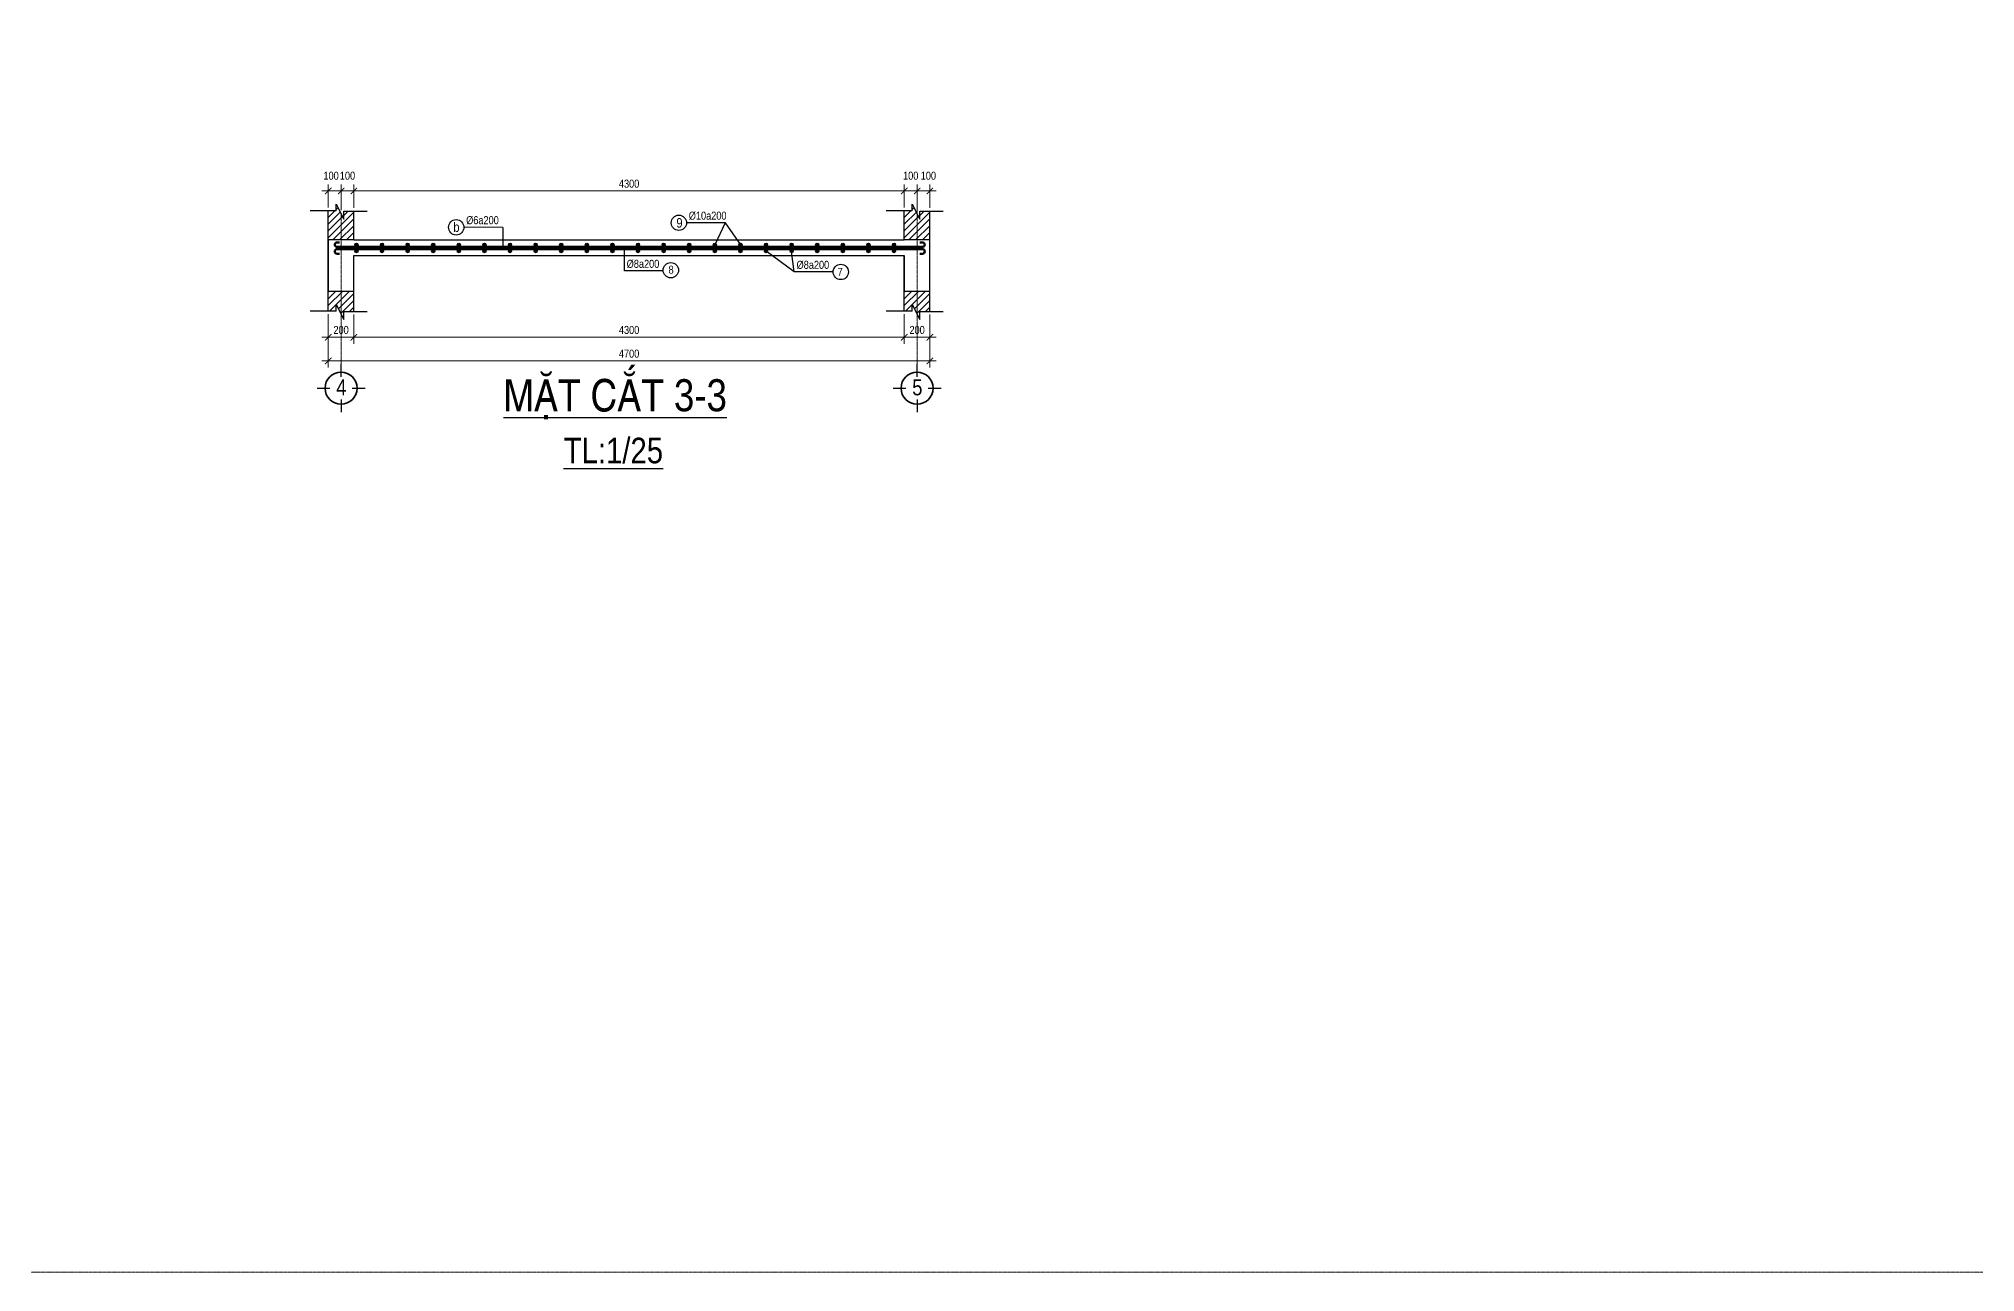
# Model space of a CAD drawing. Header units: inches. Extents: x 144294 to 230514, y 74821 to 112587.
# Drawn here: x 191922 to 207051, y 74821 to 84458 of the extents above; entities that cross this region are included whole.
import ezdxf
from ezdxf.enums import TextEntityAlignment as Align

# ---------------------------------------------------------------- set-up
doc = ezdxf.new("R2010")
doc.units = ezdxf.units.IN
doc.header["$LTSCALE"] = 3.5
doc.header["$MEASUREMENT"] = 0
doc.linetypes.add('CENTERX2', pattern=[4, 2.5, -0.5, 0.5, -0.5])
for name, color, linetype, lineweight in [('5.TRUC', 1, 'CENTERX2', 9), ('lop1', 7, 'Continuous', 30), ('lop3', 5, 'Continuous', 60), ('VONGTRON', 7, 'Continuous', 35)]:
    doc.layers.add(name, color=color, linetype=linetype, lineweight=lineweight)
doc.layers.add('duongkichthuoc', color=4, linetype='Continuous')
doc.layers.add('text', color=3, linetype='Continuous')
doc.styles.add('Helve-Condense', font='VHELVCN0.TTF')
doc.styles.add('Text.Helve-condense', font='VHELVCN0.TTF')
doc.dimstyles.new('TL25', dxfattribs={"dimscale": 25, "dimtxt": 2.5, "dimasz": 2, "dimexe": 2, "dimexo": 1, "dimgap": 1, "dimtad": 1, "dimdec": 0, "dimzin": 0, "dimdsep": 46, "dimtxsty": 'Helve-Condense', "dimblk": 'ARCHTICK', "dimcen": 2, "dimdle": 2, "dimclrd": 4, "dimclre": 4, "dimclrt": 4, "dimadec": 0, "dimazin": 0, "dimtfac": 0.004, "dimtdec": 0, "dimtmove": 2, "dimatfit": 3, "dimfxl": 1, "dimtolj": 1, "dimtzin": 0, "dimlwd": 9, "dimlwe": 13, "dimarcsym": 1})

# ---------------------------------------------------------------- blocks, each defined once
blk = doc.blocks.new('_ArchTick')
at = {"color": 0, "linetype": 'ByBlock', "const_width": 0.15}
blk.add_lwpolyline([(-0.5, -0.5), (0.5, 0.5)], dxfattribs=at)
blk = doc.blocks.new('*D72')
at = {"layer": 'DEFPOINTS', "color": 0, "transparency": 16777216}
for p in [(194384, 82327), (198684, 82330), (198684, 82125)]:
    blk.add_point(p, dxfattribs=at)
at = {"layer": 'duongkichthuoc', "color": 4, "linetype": 'Continuous', "lineweight": 13, "transparency": 16777216}
for p, q in [((194384, 82302), (194384, 82075)), ((198684, 82305), (198684, 82075))]:
    blk.add_line(p, q, dxfattribs=at)
at = {"layer": 'duongkichthuoc', "color": 4, "linetype": 'Continuous', "lineweight": 9, "transparency": 16777216}
blk.add_line((194334, 82125), (198734, 82125), dxfattribs=at)
at = {"layer": 'duongkichthuoc', "color": 4, "lineweight": 9, "transparency": 16777216, "xscale": 50, "yscale": 50, "zscale": 50, "rotation": 180}
blk.add_blockref('_ArchTick', (194384, 82125), dxfattribs=at)
at = {"layer": 'duongkichthuoc', "color": 4, "lineweight": 9, "transparency": 16777216, "xscale": 50, "yscale": 50, "zscale": 50}
blk.add_blockref('_ArchTick', (198684, 82125), dxfattribs=at)
at = {"layer": 'duongkichthuoc', "color": 4, "transparency": 16777216, "insert": (196534, 82182), "char_height": 62.5, "attachment_point": 5, "style": 'Helve-Condense'}
blk.add_mtext('\\A1;4300', dxfattribs=at)
blk = doc.blocks.new('*D73')
at = {"layer": 'DEFPOINTS', "color": 0, "transparency": 16777216}
for p in [(194184, 82330), (194384, 82327), (194384, 82125)]:
    blk.add_point(p, dxfattribs=at)
at = {"layer": 'duongkichthuoc', "color": 4, "linetype": 'Continuous', "lineweight": 13, "transparency": 16777216}
for p, q in [((194184, 82305), (194184, 82075)), ((194384, 82302), (194384, 82075))]:
    blk.add_line(p, q, dxfattribs=at)
at = {"layer": 'duongkichthuoc', "color": 4, "linetype": 'Continuous', "lineweight": 9, "transparency": 16777216}
blk.add_line((194134, 82125), (194434, 82125), dxfattribs=at)
at = {"layer": 'duongkichthuoc', "color": 4, "lineweight": 9, "transparency": 16777216, "xscale": 50, "yscale": 50, "zscale": 50, "rotation": 180}
blk.add_blockref('_ArchTick', (194184, 82125), dxfattribs=at)
at = {"layer": 'duongkichthuoc', "color": 4, "lineweight": 9, "transparency": 16777216, "xscale": 50, "yscale": 50, "zscale": 50}
blk.add_blockref('_ArchTick', (194384, 82125), dxfattribs=at)
at = {"layer": 'duongkichthuoc', "color": 4, "transparency": 16777216, "insert": (194284, 82182), "char_height": 62.5, "attachment_point": 5, "style": 'Helve-Condense'}
blk.add_mtext('\\A1;200', dxfattribs=at)
blk = doc.blocks.new('*D74')
at = {"layer": 'DEFPOINTS', "color": 0, "transparency": 16777216}
for p in [(198684, 82330), (198884, 82327), (198884, 82125)]:
    blk.add_point(p, dxfattribs=at)
at = {"layer": 'duongkichthuoc', "color": 4, "linetype": 'Continuous', "lineweight": 13, "transparency": 16777216}
for p, q in [((198684, 82305), (198684, 82075)), ((198884, 82302), (198884, 82075))]:
    blk.add_line(p, q, dxfattribs=at)
at = {"layer": 'duongkichthuoc', "color": 4, "linetype": 'Continuous', "lineweight": 9, "transparency": 16777216}
blk.add_line((198634, 82125), (198934, 82125), dxfattribs=at)
at = {"layer": 'duongkichthuoc', "color": 4, "lineweight": 9, "transparency": 16777216, "xscale": 50, "yscale": 50, "zscale": 50, "rotation": 180}
blk.add_blockref('_ArchTick', (198684, 82125), dxfattribs=at)
at = {"layer": 'duongkichthuoc', "color": 4, "lineweight": 9, "transparency": 16777216, "xscale": 50, "yscale": 50, "zscale": 50}
blk.add_blockref('_ArchTick', (198884, 82125), dxfattribs=at)
at = {"layer": 'duongkichthuoc', "color": 4, "transparency": 16777216, "insert": (198784, 82182), "char_height": 62.5, "attachment_point": 5, "style": 'Helve-Condense'}
blk.add_mtext('\\A1;200', dxfattribs=at)
blk = doc.blocks.new('*D75')
at = {"layer": 'DEFPOINTS', "color": 0, "transparency": 16777216}
for p in [(194184, 82125), (198884, 82125), (198884, 81940)]:
    blk.add_point(p, dxfattribs=at)
at = {"layer": 'duongkichthuoc', "color": 4, "linetype": 'Continuous', "lineweight": 13, "transparency": 16777216}
for p, q in [((194184, 82100), (194184, 81890)), ((198884, 82100), (198884, 81890))]:
    blk.add_line(p, q, dxfattribs=at)
at = {"layer": 'duongkichthuoc', "color": 4, "linetype": 'Continuous', "lineweight": 9, "transparency": 16777216}
blk.add_line((194134, 81940), (198934, 81940), dxfattribs=at)
at = {"layer": 'duongkichthuoc', "color": 4, "lineweight": 9, "transparency": 16777216, "xscale": 50, "yscale": 50, "zscale": 50, "rotation": 180}
blk.add_blockref('_ArchTick', (194184, 81940), dxfattribs=at)
at = {"layer": 'duongkichthuoc', "color": 4, "lineweight": 9, "transparency": 16777216, "xscale": 50, "yscale": 50, "zscale": 50}
blk.add_blockref('_ArchTick', (198884, 81940), dxfattribs=at)
at = {"layer": 'duongkichthuoc', "color": 4, "transparency": 16777216, "insert": (196534, 81997), "char_height": 62.5, "attachment_point": 5, "style": 'Helve-Condense'}
blk.add_mtext('\\A1;4700', dxfattribs=at)
blk = doc.blocks.new('*D76')
at = {"layer": 'DEFPOINTS', "color": 0, "transparency": 16777216}
for p in [(194284, 83268), (194184, 83114), (194284, 83092)]:
    blk.add_point(p, dxfattribs=at)
at = {"layer": 'duongkichthuoc', "color": 4, "linetype": 'Continuous', "lineweight": 9, "transparency": 16777216}
blk.add_line((194134, 83268), (194334, 83268), dxfattribs=at)
at = {"layer": 'duongkichthuoc', "color": 4, "linetype": 'Continuous', "lineweight": 13, "transparency": 16777216}
for p, q in [((194184, 83139), (194184, 83318)), ((194284, 83117), (194284, 83318))]:
    blk.add_line(p, q, dxfattribs=at)
at = {"layer": 'duongkichthuoc', "color": 4, "lineweight": 9, "transparency": 16777216, "xscale": 50, "yscale": 50, "zscale": 50, "rotation": 180}
blk.add_blockref('_ArchTick', (194184, 83268), dxfattribs=at)
at = {"layer": 'duongkichthuoc', "color": 4, "lineweight": 9, "transparency": 16777216, "xscale": 50, "yscale": 50, "zscale": 50}
blk.add_blockref('_ArchTick', (194284, 83268), dxfattribs=at)
at = {"layer": 'duongkichthuoc', "color": 4, "transparency": 16777216, "insert": (194206, 83387), "char_height": 62.5, "attachment_point": 5, "style": 'Helve-Condense'}
blk.add_mtext('\\A1;100', dxfattribs=at)
blk = doc.blocks.new('*D77')
at = {"layer": 'DEFPOINTS', "color": 0, "transparency": 16777216}
for p in [(194384, 83268), (194284, 83092), (194384, 83111)]:
    blk.add_point(p, dxfattribs=at)
at = {"layer": 'duongkichthuoc', "color": 4, "linetype": 'Continuous', "lineweight": 9, "transparency": 16777216}
blk.add_line((194234, 83268), (194434, 83268), dxfattribs=at)
at = {"layer": 'duongkichthuoc', "color": 4, "linetype": 'Continuous', "lineweight": 13, "transparency": 16777216}
for p, q in [((194284, 83117), (194284, 83318)), ((194384, 83136), (194384, 83318))]:
    blk.add_line(p, q, dxfattribs=at)
at = {"layer": 'duongkichthuoc', "color": 4, "lineweight": 9, "transparency": 16777216, "xscale": 50, "yscale": 50, "zscale": 50, "rotation": 180}
blk.add_blockref('_ArchTick', (194284, 83268), dxfattribs=at)
at = {"layer": 'duongkichthuoc', "color": 4, "lineweight": 9, "transparency": 16777216, "xscale": 50, "yscale": 50, "zscale": 50}
blk.add_blockref('_ArchTick', (194384, 83268), dxfattribs=at)
at = {"layer": 'duongkichthuoc', "color": 4, "transparency": 16777216, "insert": (194334, 83387), "char_height": 62.5, "attachment_point": 5, "style": 'Helve-Condense'}
blk.add_mtext('\\A1;100', dxfattribs=at)
blk = doc.blocks.new('*D78')
at = {"layer": 'DEFPOINTS', "color": 0, "transparency": 16777216}
for p in [(198684, 83268), (194384, 83111), (198684, 83114)]:
    blk.add_point(p, dxfattribs=at)
at = {"layer": 'duongkichthuoc', "color": 4, "linetype": 'Continuous', "lineweight": 9, "transparency": 16777216}
blk.add_line((194334, 83268), (198734, 83268), dxfattribs=at)
at = {"layer": 'duongkichthuoc', "color": 4, "linetype": 'Continuous', "lineweight": 13, "transparency": 16777216}
for p, q in [((194384, 83136), (194384, 83318)), ((198684, 83139), (198684, 83318))]:
    blk.add_line(p, q, dxfattribs=at)
at = {"layer": 'duongkichthuoc', "color": 4, "lineweight": 9, "transparency": 16777216, "xscale": 50, "yscale": 50, "zscale": 50, "rotation": 180}
blk.add_blockref('_ArchTick', (194384, 83268), dxfattribs=at)
at = {"layer": 'duongkichthuoc', "color": 4, "lineweight": 9, "transparency": 16777216, "xscale": 50, "yscale": 50, "zscale": 50}
blk.add_blockref('_ArchTick', (198684, 83268), dxfattribs=at)
at = {"layer": 'duongkichthuoc', "color": 4, "transparency": 16777216, "insert": (196534, 83325), "char_height": 62.5, "attachment_point": 5, "style": 'Helve-Condense'}
blk.add_mtext('\\A1;4300', dxfattribs=at)
blk = doc.blocks.new('*D79')
at = {"layer": 'DEFPOINTS', "color": 0, "transparency": 16777216}
for p in [(198784, 83268), (198684, 83114), (198784, 83120)]:
    blk.add_point(p, dxfattribs=at)
at = {"layer": 'duongkichthuoc', "color": 4, "linetype": 'Continuous', "lineweight": 9, "transparency": 16777216}
blk.add_line((198634, 83268), (198834, 83268), dxfattribs=at)
at = {"layer": 'duongkichthuoc', "color": 4, "linetype": 'Continuous', "lineweight": 13, "transparency": 16777216}
for p, q in [((198684, 83139), (198684, 83318)), ((198784, 83145), (198784, 83318))]:
    blk.add_line(p, q, dxfattribs=at)
at = {"layer": 'duongkichthuoc', "color": 4, "lineweight": 9, "transparency": 16777216, "xscale": 50, "yscale": 50, "zscale": 50, "rotation": 180}
blk.add_blockref('_ArchTick', (198684, 83268), dxfattribs=at)
at = {"layer": 'duongkichthuoc', "color": 4, "lineweight": 9, "transparency": 16777216, "xscale": 50, "yscale": 50, "zscale": 50}
blk.add_blockref('_ArchTick', (198784, 83268), dxfattribs=at)
at = {"layer": 'duongkichthuoc', "color": 4, "transparency": 16777216, "insert": (198734, 83387), "char_height": 62.5, "attachment_point": 5, "style": 'Helve-Condense'}
blk.add_mtext('\\A1;100', dxfattribs=at)
blk = doc.blocks.new('*D80')
at = {"layer": 'DEFPOINTS', "color": 0, "transparency": 16777216}
for p in [(198884, 83268), (198784, 83120), (198884, 83111)]:
    blk.add_point(p, dxfattribs=at)
at = {"layer": 'duongkichthuoc', "color": 4, "linetype": 'Continuous', "lineweight": 9, "transparency": 16777216}
blk.add_line((198734, 83268), (198934, 83268), dxfattribs=at)
at = {"layer": 'duongkichthuoc', "color": 4, "linetype": 'Continuous', "lineweight": 13, "transparency": 16777216}
for p, q in [((198784, 83145), (198784, 83318)), ((198884, 83136), (198884, 83318))]:
    blk.add_line(p, q, dxfattribs=at)
at = {"layer": 'duongkichthuoc', "color": 4, "lineweight": 9, "transparency": 16777216, "xscale": 50, "yscale": 50, "zscale": 50, "rotation": 180}
blk.add_blockref('_ArchTick', (198784, 83268), dxfattribs=at)
at = {"layer": 'duongkichthuoc', "color": 4, "lineweight": 9, "transparency": 16777216, "xscale": 50, "yscale": 50, "zscale": 50}
blk.add_blockref('_ArchTick', (198884, 83268), dxfattribs=at)
at = {"layer": 'duongkichthuoc', "color": 4, "transparency": 16777216, "insert": (198872, 83387), "char_height": 62.5, "attachment_point": 5, "style": 'Helve-Condense'}
blk.add_mtext('\\A1;100', dxfattribs=at)

msp = doc.modelspace()

# ---------------------------------------------------------------- hatches: boundary and pattern name
at = {"layer": 'duongkichthuoc'}
h = msp.add_hatch(dxfattribs=at)
h.set_pattern_fill('ANSI31', color=0, scale=300, style=0)
h.set_pattern_definition([(45, (257.5, -24049.5), (-26.516504, 26.516504), [])])
h.paths.add_polyline_path([(194283.6, 83092.2), (194246.4, 83165.5), (194246.4, 83114.2), (194183.6, 83114.2), (194183.6, 82885.2), (194283.6, 82885.2)])
h.paths.add_polyline_path([(194383.6, 83111.2), (194305.9, 83111.2), (194305.9, 83048.2), (194283.6, 83092.2), (194283.6, 82885.2), (194383.6, 82885.2)])
h.paths.add_polyline_path([(194283.6, 82485.2), (194183.6, 82485.2), (194183.6, 82329.7), (194246.4, 82329.7), (194246.4, 82381), (194283.6, 82307.7)])
h.paths.add_polyline_path([(194383.6, 82485.2), (194283.6, 82485.2), (194283.6, 82307.7), (194305.9, 82263.8), (194305.9, 82326.8), (194383.6, 82326.8)])
h = msp.add_hatch(dxfattribs=at)
h.set_pattern_fill('ANSI31', color=0, scale=300, style=0)
h.set_pattern_definition([(45, (4757.5, -24049.5), (-26.516504, 26.516504), [])])
h.paths.add_polyline_path([(198783.6, 83092.2), (198746.4, 83165.5), (198746.4, 83114.2), (198683.6, 83114.2), (198683.6, 82885.2), (198783.6, 82885.2)])
h.paths.add_polyline_path([(198883.6, 83111.2), (198805.9, 83111.2), (198805.9, 83048.2), (198783.6, 83092.2), (198783.6, 82885.2), (198883.6, 82885.2)])
h.paths.add_polyline_path([(198783.6, 82485.2), (198683.6, 82485.2), (198683.6, 82329.7), (198746.4, 82329.7), (198746.4, 82381), (198783.6, 82307.7)])
h.paths.add_polyline_path([(198883.6, 82485.2), (198783.6, 82485.2), (198783.6, 82307.7), (198805.9, 82263.8), (198805.9, 82326.8), (198883.6, 82326.8)])
at = {"layer": 'text'}
for points in [[(194416.3, 82847.8, 1), (194391.3, 82847.8, 1)], [(194416.3, 82797.7, 1), (194391.3, 82797.7, 1)], [(194616.3, 82847.8, 1), (194591.3, 82847.8, 1)], [(194616.3, 82797.7, 1), (194591.3, 82797.7, 1)], [(194816.3, 82847.8, 1), (194791.3, 82847.8, 1)], [(194816.3, 82797.7, 1), (194791.3, 82797.7, 1)], [(195016.3, 82847.8, 1), (194991.3, 82847.8, 1)], [(195016.3, 82797.7, 1), (194991.3, 82797.7, 1)], [(195216.3, 82847.8, 1), (195191.3, 82847.8, 1)], [(195216.3, 82797.7, 1), (195191.3, 82797.7, 1)], [(195416.3, 82847.8, 1), (195391.3, 82847.8, 1)], [(195416.3, 82797.7, 1), (195391.3, 82797.7, 1)], [(195616.3, 82847.8, 1), (195591.3, 82847.8, 1)], [(195616.3, 82797.7, 1), (195591.3, 82797.7, 1)], [(195816.3, 82847.8, 1), (195791.3, 82847.8, 1)], [(195816.3, 82797.7, 1), (195791.3, 82797.7, 1)], [(196016.3, 82847.8, 1), (195991.3, 82847.8, 1)], [(196016.3, 82797.7, 1), (195991.3, 82797.7, 1)], [(196216.3, 82847.8, 1), (196191.3, 82847.8, 1)], [(196216.3, 82797.7, 1), (196191.3, 82797.7, 1)], [(196416.3, 82847.8, 1), (196391.3, 82847.8, 1)], [(196416.3, 82797.7, 1), (196391.3, 82797.7, 1)], [(196616.3, 82847.8, 1), (196591.3, 82847.8, 1)], [(196616.3, 82797.7, 1), (196591.3, 82797.7, 1)], [(196816.3, 82847.8, 1), (196791.3, 82847.8, 1)], [(196816.3, 82797.7, 1), (196791.3, 82797.7, 1)], [(197016.3, 82847.8, 1), (196991.3, 82847.8, 1)], [(197016.3, 82797.7, 1), (196991.3, 82797.7, 1)], [(197216.3, 82847.8, 1), (197191.3, 82847.8, 1)], [(197216.3, 82797.7, 1), (197191.3, 82797.7, 1)], [(197416.3, 82847.8, 1), (197391.3, 82847.8, 1)], [(197416.3, 82797.7, 1), (197391.3, 82797.7, 1)], [(197616.3, 82847.8, 1), (197591.3, 82847.8, 1)], [(197616.3, 82797.7, 1), (197591.3, 82797.7, 1)], [(197816.3, 82847.8, 1), (197791.3, 82847.8, 1)], [(197816.3, 82797.7, 1), (197791.3, 82797.7, 1)], [(198016.3, 82847.8, 1), (197991.3, 82847.8, 1)], [(198016.3, 82797.7, 1), (197991.3, 82797.7, 1)], [(198216.3, 82847.8, 1), (198191.3, 82847.8, 1)], [(198216.3, 82797.7, 1), (198191.3, 82797.7, 1)], [(198416.3, 82847.8, 1), (198391.3, 82847.8, 1)], [(198416.3, 82797.7, 1), (198391.3, 82797.7, 1)], [(198616.3, 82847.8, 1), (198591.3, 82847.8, 1)], [(198616.3, 82797.7, 1), (198591.3, 82797.7, 1)]]:
    msp.add_hatch(color=256, dxfattribs=at).paths.add_polyline_path(points)

# ---------------------------------------------------------------- linework, layer by layer
for p, q in [((194246.4, 83114.2), (194041.4, 83114.2)), ((194246.4, 83114.2), (194246.4, 83165.5)), ((194246.4, 83165.5), (194305.9, 83048.2)), ((194305.9, 83048.2), (194305.9, 83111.2)), ((194305.9, 83111.2), (194487.9, 83111.2)), ((198746.4, 83114.2), (198541.4, 83114.2)), ((198746.4, 83114.2), (198746.4, 83165.5)), ((198746.4, 83165.5), (198805.9, 83048.2)), ((198805.9, 83048.2), (198805.9, 83111.2)), ((198805.9, 83111.2), (198987.9, 83111.2)), ((194246.4, 82329.7), (194041.4, 82329.7)), ((194246.4, 82329.7), (194246.4, 82381)), ((194246.4, 82381), (194305.9, 82263.8)), ((194305.9, 82263.8), (194305.9, 82326.8)), ((194305.9, 82326.8), (194487.9, 82326.8)), ((198746.4, 82329.7), (198541.4, 82329.7)), ((198746.4, 82329.7), (198746.4, 82381)), ((198746.4, 82381), (198805.9, 82263.8)), ((198805.9, 82263.8), (198805.9, 82326.8)), ((198805.9, 82326.8), (198987.9, 82326.8))]:
    msp.add_line(p, q)
at = {"layer": '5.TRUC'}
for p, q in [((194283.6, 81915.2), (194283.6, 83092.2)), ((198783.6, 81915.2), (198783.6, 83198))]:
    msp.add_line(p, q, dxfattribs=at)
msp.add_lwpolyline([(144294.4, 112587.2), (230514.4, 112587.2), (230514.4, 74820.6), (144294.4, 74820.6)], close=True, dxfattribs=at)
at = {"layer": 'lop1'}
for p, q in [((194183.6, 82329.7), (194183.6, 83114.2)), ((194383.6, 82885.2), (194383.6, 83111.2)), ((198683.6, 82885.2), (198683.6, 83114.2)), ((198883.6, 82326.8), (198883.6, 83111.2)), ((194383.6, 82885.2), (198683.6, 82885.2)), ((194383.6, 82326.8), (194383.6, 82765.2)), ((194383.6, 82765.2), (198683.6, 82765.2)), ((198683.6, 82329.7), (198683.6, 82765.2)), ((194283.6, 81815.2), (194283.6, 81915.2)), ((198783.6, 81815.2), (198783.6, 81915.2)), ((194096.1, 81727.7), (194196.1, 81727.7)), ((194371.1, 81727.7), (194471.1, 81727.7)), ((198596.1, 81727.7), (198696.1, 81727.7)), ((198871.1, 81727.7), (198971.1, 81727.7)), ((194283.6, 81640.2), (194283.6, 81540.2)), ((198783.6, 81640.2), (198783.6, 81540.2))]:
    msp.add_line(p, q, dxfattribs=at)
for points in [[(194383.6, 82885.2), (194183.6, 82885.2), (194183.6, 82485.2), (194383.6, 82485.2), (194383.6, 82765.2)], [(198683.6, 82765.2), (198683.6, 82485.2), (198883.6, 82485.2), (198883.6, 82885.2), (198683.6, 82885.2)]]:
    msp.add_lwpolyline(points, dxfattribs=at)
at = {"layer": 'lop3'}
for p, q in [((194252.3, 82866.6), (194272.3, 82866.6)), ((194252.3, 82830.6), (198826.4, 82830.6)), ((194252.3, 82813.7), (198826.4, 82813.7)), ((194252.3, 82777.7), (194272.3, 82777.7)), ((198826.4, 82866.6), (198806.4, 82866.6)), ((198826.4, 82777.7), (198806.4, 82777.7))]:
    msp.add_line(p, q, dxfattribs=at)
for centre, start, end in [((194252.3, 82848.6), 90, 270), ((194252.3, 82795.7), 90, 270), ((198826.4, 82848.6), 270, 90), ((198826.4, 82795.7), 270, 90)]:
    msp.add_arc(centre, 18, start, end, dxfattribs=at)
at = {"layer": 'text'}
for p, q in [((195546.5, 82984), (195243.4, 82984.1)), ((195546.5, 82984), (195546.5, 82830.6)), ((197286, 83019.4), (196982.9, 83019.5)), ((197284, 83019.4), (197203.8, 82847.8)), ((197284, 83019.4), (197403.8, 82847.8)), ((196497.2, 82643.4), (196497.2, 82813.7)), ((197824.5, 82635.3), (197603.8, 82797.7)), ((197824.5, 82635.3), (197803.8, 82797.7)), ((196800.3, 82643.4), (196497.2, 82643.4)), ((198127.6, 82635.3), (197824.5, 82635.3))]:
    msp.add_line(p, q, dxfattribs=at)
for centre, radius in [((196922.9, 83019.5), 60), ((195183.4, 82984.1), 60), ((194403.8, 82847.8), 12.5), ((194403.8, 82797.7), 12.5), ((194603.8, 82847.8), 12.5), ((194603.8, 82797.7), 12.5), ((194803.8, 82847.8), 12.5), ((194803.8, 82797.7), 12.5), ((195003.8, 82847.8), 12.5), ((195003.8, 82797.7), 12.5), ((195203.8, 82847.8), 12.5), ((195203.8, 82797.7), 12.5), ((195403.8, 82847.8), 12.5), ((195403.8, 82797.7), 12.5), ((195603.8, 82847.8), 12.5), ((195603.8, 82797.7), 12.5), ((195803.8, 82847.8), 12.5), ((195803.8, 82797.7), 12.5), ((196003.8, 82847.8), 12.5), ((196003.8, 82797.7), 12.5), ((196203.8, 82847.8), 12.5), ((196203.8, 82797.7), 12.5), ((196403.8, 82847.8), 12.5), ((196403.8, 82797.7), 12.5), ((196603.8, 82847.8), 12.5), ((196603.8, 82797.7), 12.5), ((196803.8, 82847.8), 12.5), ((196803.8, 82797.7), 12.5), ((197003.8, 82847.8), 12.5), ((197003.8, 82797.7), 12.5), ((197203.8, 82847.8), 12.5), ((197203.8, 82797.7), 12.5), ((197403.8, 82847.8), 12.5), ((197403.8, 82797.7), 12.5), ((197603.8, 82847.8), 12.5), ((197603.8, 82797.7), 12.5), ((197803.8, 82847.8), 12.5), ((197803.8, 82797.7), 12.5), ((198003.8, 82847.8), 12.5), ((198003.8, 82797.7), 12.5), ((198203.8, 82847.8), 12.5), ((198203.8, 82797.7), 12.5), ((198403.8, 82847.8), 12.5), ((198403.8, 82797.7), 12.5), ((198603.8, 82847.8), 12.5), ((198603.8, 82797.7), 12.5), ((196860.1, 82649), 60), ((198187.6, 82635.3), 60)]:
    msp.add_circle(centre, radius, dxfattribs=at)
at = {"layer": 'VONGTRON'}
for centre in [(194283.6, 81727.7), (198783.6, 81727.7)]:
    msp.add_circle(centre, 125, dxfattribs=at)

# ---------------------------------------------------------------- texts
at = {"layer": 'lop1', "color": 3, "style": 'Text.Helve-condense'}
for s, p in [('4', (194285.8, 81734.2)), ('5', (198785.8, 81734.2))]:
    msp.add_text(s, height=125, dxfattribs=at).set_placement(p, align=Align.MIDDLE_CENTER)
at = {"layer": 'text', "color": 4, "style": 'Text.Helve-condense'}
for s, insert, char_height, width, attachment_point in [('Þ6a200', (195516, 83071.1), 62.5, 327.058, 3), ('9', (196927.6, 83018.4), 75, 317.247, 5), ('Þ10a200', (197295, 83106.5), 62.5, 327.058, 3), ('b', (195185.2, 82984.9), 75, 317.247, 5), ('Þ8a200', (196769.9, 82730.4), 62.5, 327.058, 3), ('8', (196862.2, 82652.7), 62.5, 317.247, 5), ('Þ8a200', (198097.1, 82722.4), 62.5, 327.058, 3), ('7', (198182.8, 82636.1), 62.5, 317.247, 5)]:
    msp.add_mtext(s, dxfattribs=dict(at, insert=insert, char_height=char_height, width=width, attachment_point=attachment_point))
at = {"layer": 'text', "attachment_point": 1, "style": 'Text.Helve-condense'}
for s, insert, char_height, width in [('{\\LMAËT CAÉT 3-3 }', (195551.9, 81797.3), 250, 5430.178), ('{\\LTL:1/25}', (196022.5, 81340.5), 200, 6363.968)]:
    msp.add_mtext(s, dxfattribs=dict(at, insert=insert, char_height=char_height, width=width))

# ---------------------------------------------------------------- dimensions: what is measured, and where the dimension line sits
at = {"layer": 'duongkichthuoc'}
for base, p1, p2, picture, middle in [((194283.6, 83268), (194183.6, 83114.2), (194283.6, 83092.2), '*D76', (194206.5, 83387.4)), ((198883.6, 83268), (198783.6, 83120), (198883.6, 83111.2), '*D80', (198871.5, 83387.4))]:
    dim = msp.add_linear_dim(base=base, p1=p1, p2=p2, dimstyle='TL25', dxfattribs=at)
    dim.commit()
    dim.dimension.update_dxf_attribs({"geometry": picture, "text_midpoint": middle, "dimtype": 160})
for base, p1, p2, picture, middle in [((194383.6, 83268), (194283.6, 83092.2), (194383.6, 83111.2), '*D77', (194333.6, 83387.4)), ((198683.6, 83268), (194383.6, 83111.2), (198683.6, 83114.2), '*D78', (196533.6, 83324.9)), ((198783.6, 83268), (198683.6, 83114.2), (198783.6, 83120), '*D79', (198733.6, 83387.4)), ((194383.6, 82125), (194183.6, 82329.7), (194383.6, 82326.8), '*D73', (194283.6, 82181.9)), ((198683.6, 82125), (194383.6, 82326.8), (198683.6, 82329.7), '*D72', (196533.6, 82181.9)), ((198883.6, 82125), (198683.6, 82329.7), (198883.6, 82326.8), '*D74', (198783.6, 82181.9)), ((198883.6, 81940.5), (194183.6, 82125), (198883.6, 82125), '*D75', (196533.6, 81997.4))]:
    dim = msp.add_linear_dim(base=base, p1=p1, p2=p2, dimstyle='TL25', dxfattribs=at)
    dim.commit()
    dim.dimension.update_dxf_attribs({"geometry": picture, "text_midpoint": middle})

doc.saveas('drawing.dxf')
